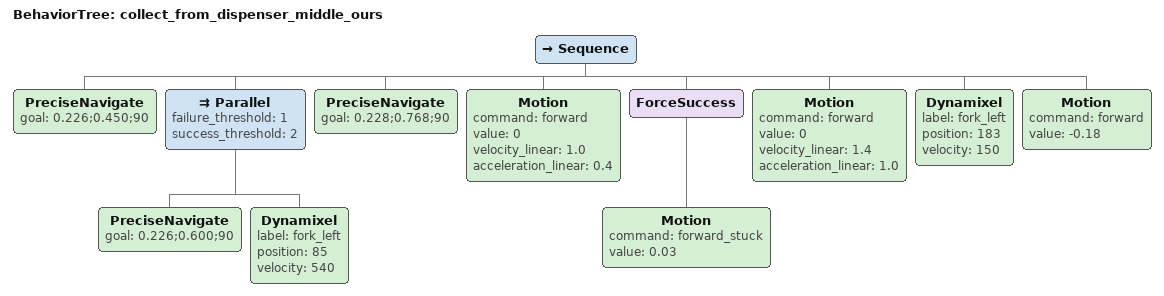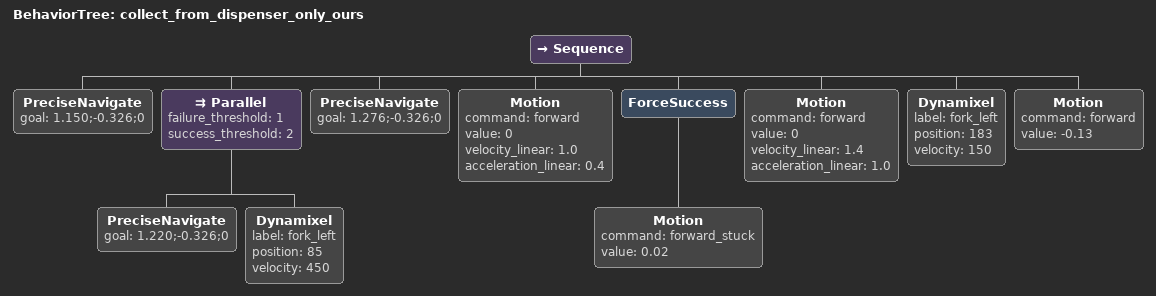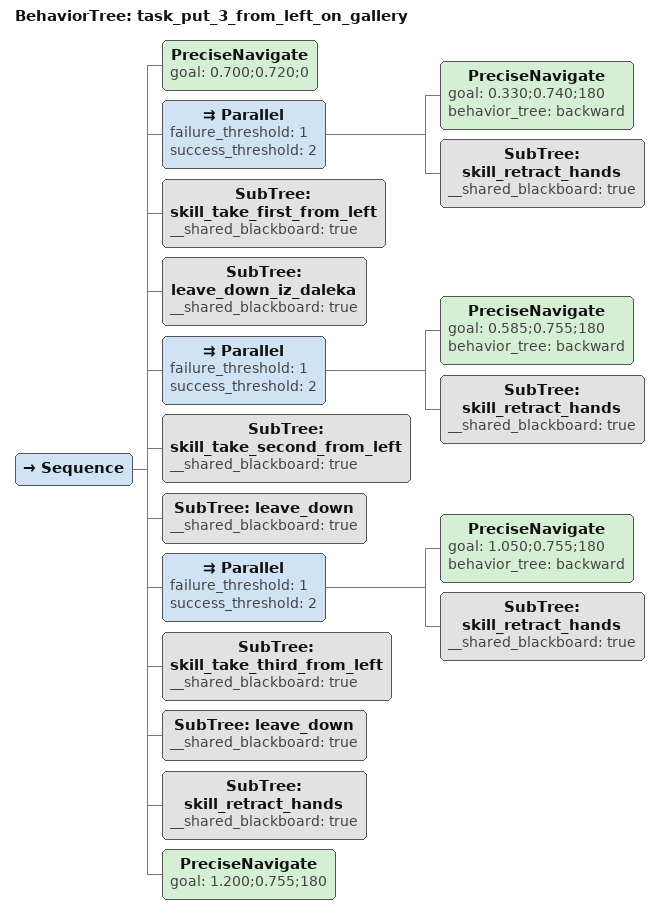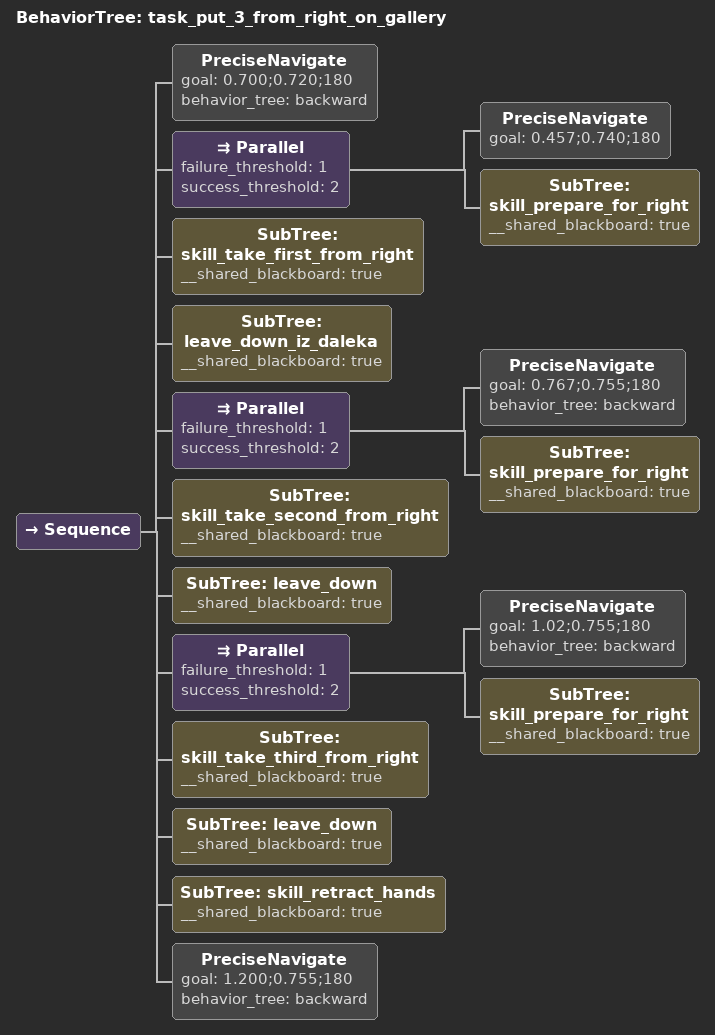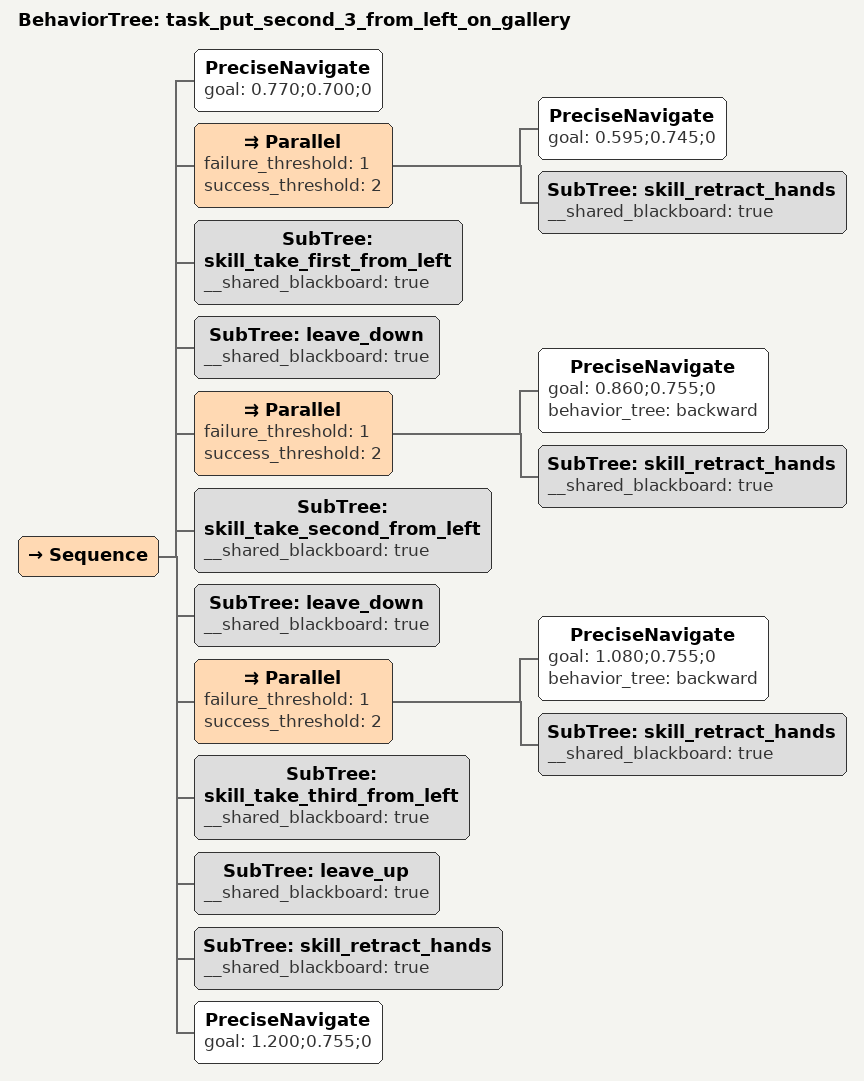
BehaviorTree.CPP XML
<BehaviorTree ID="collect_from_dispenser_middle_ours">
    <Sequence>

 <PreciseNavigate goal="0.226;0.450;90"/>
 <Parallel failure_threshold="1" success_threshold="2">
  <PreciseNavigate goal="0.226;0.600;90"/>
  <Dynamixel label="fork_left" position="85" velocity="540"/>
 </Parallel>

 <PreciseNavigate goal="0.228;0.768;90"/>

 <Motion command="forward" value="0" velocity_linear="1.0" acceleration_linear="0.4"/>
 <ForceSuccess>
  <Motion command="forward_stuck" value="0.03"/>
        </ForceSuccess>
 <Motion command="forward" value="0" velocity_linear="1.4" acceleration_linear="1.0"/>

 <Dynamixel label="fork_left" position="183" velocity="150"/>
 <Motion command="forward" value="-0.18"/>

    </Sequence>
</BehaviorTree>

<BehaviorTree ID="collect_from_dispenser_only_ours">
    <Sequence>

 <PreciseNavigate goal="1.150;-0.326;0"/>
 <Parallel failure_threshold="1" success_threshold="2">
  <PreciseNavigate goal="1.220;-0.326;0"/>
  <Dynamixel label="fork_left" position="85" velocity="450"/>
 </Parallel>

 <PreciseNavigate goal="1.276;-0.326;0"/>

 <Motion command="forward" value="0" velocity_linear="1.0" acceleration_linear="0.4"/>
 <ForceSuccess>
  <Motion command="forward_stuck" value="0.02"/>
        </ForceSuccess>
 <Motion command="forward" value="0" velocity_linear="1.4" acceleration_linear="1.0"/>

 <Dynamixel label="fork_left" position="183" velocity="150"/>
 <Motion command="forward" value="-0.13"/>

    </Sequence>
</BehaviorTree>

<BehaviorTree ID="task_put_3_from_left_on_gallery">
    <Sequence>
 <PreciseNavigate goal="0.700;0.720;0"/>

 <!-- Ostavljanje pakova -->

 <Parallel failure_threshold="1" success_threshold="2">
  <PreciseNavigate goal="0.330;0.740;180" behavior_tree="backward"/>
  <SubTree ID="skill_retract_hands" __shared_blackboard="true"/>
 </Parallel>
 <SubTree ID="skill_take_first_from_left" __shared_blackboard="true"/>
 <SubTree ID="leave_down_iz_daleka" __shared_blackboard="true"/>

 <Parallel failure_threshold="1" success_threshold="2">
  <!--PreciseNavigate goal="0.585;0.755;0"/-->
        <PreciseNavigate goal="0.585;0.755;180" behavior_tree="backward"/>
  <SubTree ID="skill_retract_hands" __shared_blackboard="true"/>
 </Parallel>
 <SubTree ID="skill_take_second_from_left" __shared_blackboard="true"/>
 <SubTree ID="leave_down" __shared_blackboard="true"/>

 <Parallel failure_threshold="1" success_threshold="2">
  <!--PreciseNavigate goal="0.950;0.755;0"/-->
        <PreciseNavigate goal="1.050;0.755;180" behavior_tree="backward"/>
  <SubTree ID="skill_retract_hands" __shared_blackboard="true"/>
 </Parallel>
 <SubTree ID="skill_take_third_from_left" __shared_blackboard="true"/>
 <SubTree ID="leave_down" __shared_blackboard="true"/>

 <SubTree ID="skill_retract_hands" __shared_blackboard="true"/>

 <PreciseNavigate goal="1.200;0.755;180"/>

    </Sequence>
</BehaviorTree>

<BehaviorTree ID="task_put_3_from_right_on_gallery">
    <Sequence>
 <PreciseNavigate goal="0.700;0.720;180" behavior_tree="backward"/>

 <!-- Ostavljanje pakova -->

 <Parallel failure_threshold="1" success_threshold="2">
  <PreciseNavigate goal="0.457;0.740;180"/>
  <SubTree ID="skill_prepare_for_right" __shared_blackboard="true"/>
 </Parallel>
 <SubTree ID="skill_take_first_from_right" __shared_blackboard="true"/>
 <SubTree ID="leave_down_iz_daleka" __shared_blackboard="true"/>

 <Parallel failure_threshold="1" success_threshold="2">
  <!--PreciseNavigate goal="0.585;0.755;0"/-->
        <PreciseNavigate goal="0.767;0.755;180" behavior_tree="backward"/>
  <SubTree ID="skill_prepare_for_right" __shared_blackboard="true"/>
 </Parallel>
 <SubTree ID="skill_take_second_from_right" __shared_blackboard="true"/>
 <SubTree ID="leave_down" __shared_blackboard="true"/>

 <Parallel failure_threshold="1" success_threshold="2">
  <!--PreciseNavigate goal="0.950;0.755;0"/-->
        <PreciseNavigate goal="1.02;0.755;180" behavior_tree="backward"/>
  <SubTree ID="skill_prepare_for_right" __shared_blackboard="true"/>
 </Parallel>
 <SubTree ID="skill_take_third_from_right" __shared_blackboard="true"/>
 <SubTree ID="leave_down" __shared_blackboard="true"/>

 <SubTree ID="skill_retract_hands" __shared_blackboard="true"/>

 <PreciseNavigate goal="1.200;0.755;180" behavior_tree="backward"/>

    </Sequence>
</BehaviorTree>

<BehaviorTree ID="task_put_second_3_from_left_on_gallery">
    <Sequence>
 <PreciseNavigate goal="0.770;0.700;0"/>

 <Parallel failure_threshold="1" success_threshold="2">
  <!--PreciseNavigate goal="0.475;0.745;0" behavior_tree="backward"/-->
        <PreciseNavigate goal="0.595;0.745;0"/>
  <SubTree ID="skill_retract_hands" __shared_blackboard="true"/>
 </Parallel>
 <SubTree ID="skill_take_first_from_left" __shared_blackboard="true"/>
 <SubTree ID="leave_down" __shared_blackboard="true"/>

 <Parallel failure_threshold="1" success_threshold="2">
  <!--PreciseNavigate goal="0.735;0.755;0"/-->
        <PreciseNavigate goal="0.860;0.755;0" behavior_tree="backward"/>
  <SubTree ID="skill_retract_hands" __shared_blackboard="true"/>
 </Parallel>
 <SubTree ID="skill_take_second_from_left" __shared_blackboard="true"/>
 <SubTree ID="leave_down" __shared_blackboard="true"/>

 <Parallel failure_threshold="1" success_threshold="2">
  <!--PreciseNavigate goal="0.930;0.755;0"/-->
        <PreciseNavigate goal="1.080;0.755;0" behavior_tree="backward"/>
  <SubTree ID="skill_retract_hands" __shared_blackboard="true"/>
 </Parallel>
 <SubTree ID="skill_take_third_from_left" __shared_blackboard="true"/>
 <SubTree ID="leave_up" __shared_blackboard="true"/>

 <SubTree ID="skill_retract_hands" __shared_blackboard="true"/>

 <PreciseNavigate goal="1.200;0.755;0"/>

    </Sequence>
</BehaviorTree>
